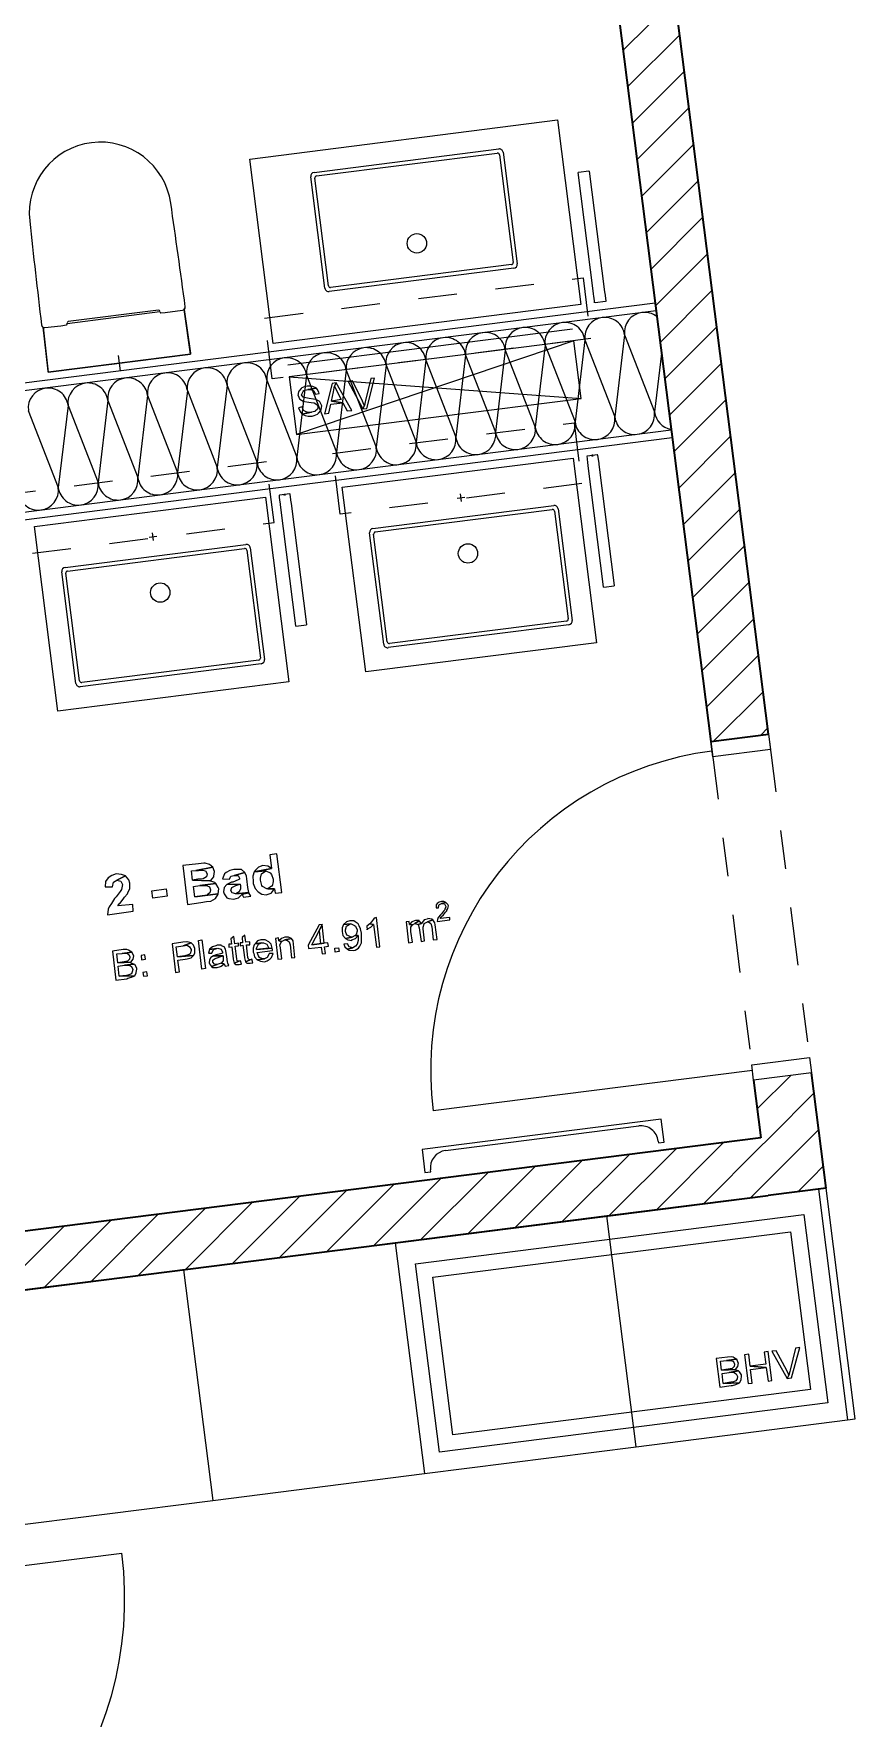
# Model space of a CAD drawing. Header units: metres. Extents: x 2713679.5 to 2713747.3, y 1226017.1 to 1226104.2.
# Drawn here: x 2713738.64 to 2713740.759, y 1226042.335 to 1226046.68 of the extents above; entities that cross this region are included whole.
import ezdxf

# ---------------------------------------------------------------- set-up
doc = ezdxf.new("R2010")
doc.units = ezdxf.units.M
doc.header["$MEASUREMENT"] = 0
doc.linetypes.add('Strich 2', pattern=[0.141111, 0.070556, -0.070556])
doc.linetypes.add('Strichpunkt 3_1_1mm Achsen', pattern=[0.25, 0.15, -0.05, 0, -0.05])
doc.layers.add('haustechnik', color=7, linetype='Continuous', true_color=0x0332dd)
doc.layers.add('texte', color=7, linetype='Continuous', true_color=0x000000)
doc.layers.add('plangrafiken', color=251, linetype='Continuous')
doc.layers.add('waende_stuetzen', color=250, linetype='Continuous')

msp = doc.modelspace()

# ---------------------------------------------------------------- linework, layer by layer
at = {"layer": 'haustechnik', "color": 152, "linetype": 'Continuous', "lineweight": 13, "true_color": 0x0365dd}
for p, q in [((2713740.0293, 1226045.9177), (2713739.2952, 1226045.8245)), ((2713740.0331, 1226045.8879), (2713739.299, 1226045.7948)), ((2713740.0331, 1226045.8879), (2713739.3179, 1226045.646)), ((2713740.052, 1226045.7391), (2713740.0331, 1226045.8879)), ((2713739.299, 1226045.7948), (2713740.052, 1226045.7391)), ((2713739.299, 1226045.7948), (2713739.3179, 1226045.646)), ((2713739.3179, 1226045.646), (2713740.052, 1226045.7391))]:
    msp.add_line(p, q, dxfattribs=at)
at = {"layer": 'haustechnik', "color": 1, "linetype": 'Continuous', "lineweight": 13}
for p, q in [((2713739.6245, 1226043.5076), (2713740.6265, 1226043.6347)), ((2713740.6265, 1226043.6347), (2713740.6882, 1226043.1486)), ((2713739.6692, 1226043.4729), (2713740.5918, 1226043.59)), ((2713740.5918, 1226043.59), (2713740.6435, 1226043.1833)), ((2713739.6862, 1226043.0215), (2713739.6245, 1226043.5076)), ((2713739.7209, 1226043.0662), (2713739.6692, 1226043.4729)), ((2713740.6435, 1226043.1833), (2713739.7209, 1226043.0662)), ((2713740.6882, 1226043.1486), (2713739.6862, 1226043.0215))]:
    msp.add_line(p, q, dxfattribs=at)
at = {"layer": 'plangrafiken', "color": 7, "linetype": 'Continuous', "lineweight": 13}
for p, q in [((2713739.1974, 1226046.3565), (2713739.9911, 1226046.4572)), ((2713739.9911, 1226046.4572), (2713740.0515, 1226045.981)), ((2713739.2579, 1226045.8803), (2713739.1974, 1226046.3565)), ((2713739.3631, 1226046.322), (2713739.8393, 1226046.3825)), ((2713739.3693, 1226046.3128), (2713739.8356, 1226046.3719)), ((2713739.8412, 1226046.3676), (2713739.8764, 1226046.0898)), ((2713739.8505, 1226046.3738), (2713739.887, 1226046.0861)), ((2713739.3909, 1226046.0232), (2713739.3544, 1226046.3109)), ((2713739.4002, 1226046.0294), (2713739.365, 1226046.3072)), ((2713740.0439, 1226046.3228), (2713740.0449, 1226046.3229)), ((2713740.0836, 1226046.01), (2713740.044, 1226046.3218)), ((2713740.0449, 1226046.3229), (2713740.0718, 1226046.3263)), ((2713740.0718, 1226046.3263), (2713740.0727, 1226046.3264)), ((2713740.0728, 1226046.3255), (2713740.1124, 1226046.0137)), ((2713739.8783, 1226046.0749), (2713739.4021, 1226046.0145)), ((2713739.8721, 1226046.0842), (2713739.4058, 1226046.0251)), ((2713740.0836, 1226046.0098), (2713740.0836, 1226046.01)), ((2713740.0839, 1226046.0076), (2713740.0837, 1226046.009)), ((2713740.0845, 1226046.0031), (2713740.0839, 1226046.0076)), ((2713740.086, 1226045.9909), (2713740.0845, 1226046.0031)), ((2713740.1124, 1226046.0137), (2713740.1124, 1226046.0135)), ((2713740.1125, 1226046.0126), (2713740.1127, 1226046.0112)), ((2713740.1127, 1226046.0112), (2713740.1154, 1226045.9896)), ((2713738.7265, 1226045.9326), (2713738.9657, 1226045.963)), ((2713738.9622, 1226045.9667), (2713738.729, 1226045.9371)), ((2713738.9657, 1226045.963), (2713738.966, 1226045.9612)), ((2713738.9682, 1226045.9595), (2713738.9792, 1226045.9609)), ((2713738.9792, 1226045.9609), (2713739.024, 1226045.9666)), ((2713739.0285, 1226045.9687), (2713739.0443, 1226045.8559)), ((2713739.0446, 1226045.8532), (2713739.0285, 1226045.9687)), ((2713740.0515, 1226045.981), (2713739.2579, 1226045.8803)), ((2713740.0867, 1226045.9859), (2713740.086, 1226045.9909)), ((2713740.0867, 1226045.9855), (2713740.0867, 1226045.9859)), ((2713740.1146, 1226045.989), (2713740.0877, 1226045.9856)), ((2713740.1154, 1226045.9896), (2713740.1155, 1226045.9891)), ((2713738.6772, 1226045.8093), (2713738.6643, 1226045.9225)), ((2713738.6643, 1226045.9225), (2713738.6775, 1226045.8066)), ((2713738.6691, 1226045.9216), (2713738.7097, 1226045.9267)), ((2713738.7097, 1226045.9267), (2713738.725, 1226045.9287)), ((2713738.7267, 1226045.9309), (2713738.7265, 1226045.9326)), ((2713738.6775, 1226045.8066), (2713739.0446, 1226045.8532)), ((2713738.8611, 1226045.8299), (2713738.6775, 1226045.8066)), ((2713739.0446, 1226045.8532), (2713738.8611, 1226045.8299)), ((2713739.0443, 1226045.8559), (2713739.0446, 1226045.8532)), ((2713738.6775, 1226045.8066), (2713738.6772, 1226045.8093)), ((2713739.4359, 1226045.5098), (2713740.0312, 1226045.5853)), ((2713740.0312, 1226045.5853), (2713740.0916, 1226045.1091)), ((2713740.0673, 1226045.5899), (2713740.0664, 1226045.5898)), ((2713740.0664, 1226045.5893), (2713740.0671, 1226045.5843)), ((2713740.0671, 1226045.5843), (2713740.0686, 1226045.5721)), ((2713740.0942, 1226045.5933), (2713740.0673, 1226045.5899)), ((2713740.0686, 1226045.5721), (2713740.0692, 1226045.5677)), ((2713740.0692, 1226045.5677), (2713740.0694, 1226045.5662)), ((2713740.07, 1226045.5658), (2713740.0695, 1226045.5654)), ((2713740.0695, 1226045.5652), (2713740.1091, 1226045.2534)), ((2713740.0783, 1226045.5913), (2713740.0833, 1226045.5919)), ((2713740.0805, 1226045.5941), (2713740.0811, 1226045.5891)), ((2713740.0952, 1226045.5934), (2713740.0942, 1226045.5933)), ((2713740.098, 1226045.5713), (2713740.0952, 1226045.5929)), ((2713740.0982, 1226045.5691), (2713740.0977, 1226045.5693)), ((2713740.0981, 1226045.5699), (2713740.098, 1226045.5713)), ((2713740.1378, 1226045.257), (2713740.0983, 1226045.5688)), ((2713738.6423, 1226045.409), (2713739.2375, 1226045.4846)), ((2713739.2375, 1226045.4846), (2713739.298, 1226045.0084)), ((2713739.2737, 1226045.4892), (2713739.2728, 1226045.489)), ((2713739.2728, 1226045.4886), (2713739.2734, 1226045.4836)), ((2713739.2734, 1226045.4836), (2713739.275, 1226045.4714)), ((2713739.3006, 1226045.4926), (2713739.2737, 1226045.4892)), ((2713739.2847, 1226045.4906), (2713739.2896, 1226045.4912)), ((2713739.2868, 1226045.4933), (2713739.2875, 1226045.4884)), ((2713739.3015, 1226045.4927), (2713739.3006, 1226045.4926)), ((2713739.3043, 1226045.4706), (2713739.3016, 1226045.4922)), ((2713739.4964, 1226045.0336), (2713739.4359, 1226045.5098)), ((2713739.7318, 1226045.4818), (2713739.7517, 1226045.4843)), ((2713739.743, 1226045.4731), (2713739.7405, 1226045.493)), ((2713739.275, 1226045.4714), (2713739.2756, 1226045.467)), ((2713739.2756, 1226045.467), (2713739.2757, 1226045.4655)), ((2713739.2763, 1226045.4651), (2713739.2758, 1226045.4647)), ((2713739.2759, 1226045.4645), (2713739.3154, 1226045.1527)), ((2713739.3046, 1226045.4684), (2713739.304, 1226045.4686)), ((2713739.3045, 1226045.4692), (2713739.3043, 1226045.4706)), ((2713739.3442, 1226045.1563), (2713739.3046, 1226045.4681)), ((2713739.5149, 1226045.4038), (2713739.9812, 1226045.463)), ((2713739.5211, 1226045.3946), (2713739.9775, 1226045.4525)), ((2713739.9831, 1226045.4481), (2713740.0183, 1226045.1704)), ((2713739.9923, 1226045.4544), (2713740.0289, 1226045.1667)), ((2713738.7027, 1226044.9329), (2713738.6423, 1226045.409)), ((2713738.9494, 1226045.3724), (2713738.9468, 1226045.3922)), ((2713739.5428, 1226045.105), (2713739.5062, 1226045.3927)), ((2713738.7213, 1226045.3031), (2713739.1875, 1226045.3623)), ((2713738.7275, 1226045.2938), (2713739.1838, 1226045.3518)), ((2713738.9382, 1226045.3811), (2713738.958, 1226045.3836)), ((2713739.1894, 1226045.3474), (2713739.2247, 1226045.0696)), ((2713739.1987, 1226045.3536), (2713739.2352, 1226045.0659)), ((2713739.552, 1226045.1112), (2713739.5168, 1226045.389)), ((2713738.7491, 1226045.0043), (2713738.7126, 1226045.292)), ((2713738.7584, 1226045.0105), (2713738.7232, 1226045.2883)), ((2713740.1091, 1226045.2534), (2713740.1092, 1226045.2525)), ((2713740.1101, 1226045.2526), (2713740.137, 1226045.256)), ((2713740.138, 1226045.2561), (2713740.1378, 1226045.257)), ((2713739.3154, 1226045.1527), (2713739.3156, 1226045.1517)), ((2713739.3165, 1226045.1519), (2713739.3434, 1226045.1553)), ((2713739.3443, 1226045.1554), (2713739.3442, 1226045.1563)), ((2713740.0202, 1226045.1555), (2713739.5539, 1226045.0963)), ((2713740.014, 1226045.1648), (2713739.5576, 1226045.1069)), ((2713740.0916, 1226045.1091), (2713739.4964, 1226045.0336)), ((2713739.2266, 1226045.0548), (2713738.7603, 1226044.9956)), ((2713739.2203, 1226045.0641), (2713738.764, 1226045.0061)), ((2713739.298, 1226045.0084), (2713738.7027, 1226044.9329)), ((2713740.2586, 1226043.8804), (2713739.6416, 1226043.8021)), ((2713740.2662, 1226043.8208), (2713740.2586, 1226043.8804)), ((2713739.7024, 1226043.7997), (2713740.2004, 1226043.8629)), ((2713739.6416, 1226043.8021), (2713739.6491, 1226043.7425)), ((2713740.2507, 1226043.8239), (2713740.2513, 1226043.8189)), ((2713740.2513, 1226043.8189), (2713740.2662, 1226043.8208)), ((2713739.6491, 1226043.7425), (2713739.664, 1226043.7444)), ((2713739.664, 1226043.7444), (2713739.6634, 1226043.7494)), ((2713740.6636, 1226043.6999), (2713740.1179, 1226043.6307)), ((2713740.6834, 1226043.7024), (2713740.6636, 1226043.6999)), ((2713740.6636, 1226043.6999), (2713740.7391, 1226043.1047)), ((2713740.7589, 1226043.1072), (2713740.6834, 1226043.7024)), ((2713740.1179, 1226043.6307), (2713739.5723, 1226043.5614)), ((2713740.1935, 1226043.0354), (2713740.1179, 1226043.6307)), ((2713739.5723, 1226043.5614), (2713739.0267, 1226043.4922)), ((2713739.5723, 1226043.5614), (2713739.6479, 1226042.9662)), ((2713739.0267, 1226043.4922), (2713738.4811, 1226043.4229)), ((2713739.0267, 1226043.4922), (2713739.1022, 1226042.8969)), ((2713740.1935, 1226043.0354), (2713740.7391, 1226043.1047)), ((2713740.7391, 1226043.1047), (2713740.7589, 1226043.1072)), ((2713739.6479, 1226042.9662), (2713740.1935, 1226043.0354)), ((2713739.1022, 1226042.8969), (2713739.6479, 1226042.9662)), ((2713738.5566, 1226042.8277), (2713739.1022, 1226042.8969))]:
    msp.add_line(p, q, dxfattribs=at)
at = {"layer": 'plangrafiken', "color": 7, "linetype": 'Strich 2', "lineweight": 13}
for p, q in [((2713739.2354, 1226045.946), (2713740.0568, 1226046.0502)), ((2713740.0568, 1226046.0502), (2713740.0767, 1226045.8935)), ((2713739.2553, 1226045.7892), (2713739.2354, 1226045.946)), ((2713740.0767, 1226045.8935), (2713739.2553, 1226045.7892)), ((2713739.4107, 1226045.5973), (2713740.0337, 1226045.6763)), ((2713740.0337, 1226045.6763), (2713740.0536, 1226045.5196)), ((2713739.2401, 1226045.5756), (2713738.6171, 1226045.4966)), ((2713739.26, 1226045.4189), (2713739.2401, 1226045.5756)), ((2713739.4306, 1226045.4405), (2713739.4107, 1226045.5973)), ((2713740.0536, 1226045.5196), (2713739.4306, 1226045.4405)), ((2713738.637, 1226045.3398), (2713739.26, 1226045.4189))]:
    msp.add_line(p, q, dxfattribs=at)
at = {"layer": 'plangrafiken', "color": 144, "linetype": 'Continuous', "lineweight": 20, "true_color": 0x0082b3}
for p, q in [((2713738.8412, 1226045.8274), (2713738.8809, 1226045.8324)), ((2713738.8636, 1226045.8101), (2713738.8585, 1226045.8498))]:
    msp.add_line(p, q, dxfattribs=at)
at = {"layer": 'plangrafiken', "color": 7, "linetype": 'Continuous', "lineweight": 13}
for centre in [(2713739.6283, 1226046.139), (2713739.76, 1226045.3392), (2713738.9664, 1226045.2385)]:
    msp.add_circle(centre, 0.025, dxfattribs=at)
for centre, radius, start, end in [((2713738.812, 1226046.2166), 0.1834, 8.2305, 186.2347), ((2713739.8362, 1226046.367), 0.005, 7.2326, 97.2326), ((2713739.8405, 1226046.3726), 0.01, 7.2326, 97.2326), ((2713739.3644, 1226046.3121), 0.01, 97.2326, 187.2326), ((2713739.3699, 1226046.3078), 0.005, 97.2326, 187.2326), ((2713709.2993, 1226041.9477), 30.0032, 7.7153, 8.23048), ((2713768.4554, 1226049.455), 30.0032, 186.23467, 186.74985), ((2713739.8715, 1226046.0892), 0.005, 277.2326, 7.2326), ((2713739.8771, 1226046.0849), 0.01, 277.2326, 7.2326), ((2713739.4009, 1226046.0244), 0.01, 187.2326, 277.2326), ((2713739.4052, 1226046.03), 0.005, 187.2326, 277.2326), ((2713738.9626, 1226045.9638), 0.00298, 7.9601, 97.8183), ((2713738.9679, 1226045.9615), 0.002, 188.1915, 277.2326), ((2713739.023, 1226045.9746), 0.008, 277.2326, 7.7153), ((2713739.023, 1226045.9746), 0.008, 313.2111, 7.7153), ((2713738.6681, 1226045.9295), 0.008, 186.7498, 241.2639), ((2713738.6681, 1226045.9295), 0.008, 186.7498, 277.2326), ((2713738.7247, 1226045.9307), 0.002, 277.2326, 6.6965), ((2713738.7293, 1226045.9342), 0.00298, 96.6469, 186.505), ((2713739.9781, 1226045.4475), 0.005, 7.2326, 97.2326), ((2713739.9824, 1226045.4531), 0.01, 7.2326, 97.2326), ((2713739.5162, 1226045.3939), 0.01, 97.2326, 187.2326), ((2713739.5218, 1226045.3896), 0.005, 97.2326, 187.2326), ((2713739.1845, 1226045.3468), 0.005, 7.2326, 97.2326), ((2713739.1888, 1226045.3524), 0.01, 7.2326, 97.2326), ((2713738.7225, 1226045.2932), 0.01, 97.2326, 187.2326), ((2713738.7281, 1226045.2889), 0.005, 97.2326, 187.2326), ((2713740.0133, 1226045.1697), 0.005, 277.2326, 7.2326), ((2713740.0189, 1226045.1654), 0.01, 277.2326, 7.2326), ((2713739.5527, 1226045.1062), 0.01, 187.2326, 277.2326), ((2713739.557, 1226045.1118), 0.005, 187.2326, 277.2326), ((2713739.2197, 1226045.069), 0.005, 277.2326, 7.2326), ((2713739.2253, 1226045.0647), 0.01, 277.2326, 7.2326), ((2713738.759, 1226045.0055), 0.01, 187.2326, 277.2326), ((2713738.7634, 1226045.0111), 0.005, 187.2326, 277.2326), ((2713740.206, 1226043.8182), 0.045, 7.2326, 97.2326), ((2713739.708, 1226043.755), 0.045, 97.2326, 187.2326)]:
    msp.add_arc(centre, radius, start, end, dxfattribs=at)
for centre, start_param, end_param in [((2713738.9644, 1226045.9741), 2.325923, 2.443091), ((2713738.725, 1226045.9437), 3.840094, 3.957262)]:
    msp.add_ellipse(centre, major_axis=(-0.0018, 0.0144), ratio=0.008727, start_param=start_param, end_param=end_param, dxfattribs=at)
at = {"layer": 'texte'}
for points in [[(2713739.4618, 1226045.7843), (2713739.4509, 1226045.7828), (2713739.4889, 1226045.7119), (2713739.4933, 1226045.7207), (2713739.4918, 1226045.7236), (2713739.4881, 1226045.7324)], [(2713739.5188, 1226045.7916), (2713739.5093, 1226045.7901), (2713739.4955, 1226045.7338), (2713739.4947, 1226045.7302), (2713739.4933, 1226045.7207), (2713739.4889, 1226045.7119), (2713739.4991, 1226045.7134)], [(2713739.3457, 1226045.7704), (2713739.3405, 1226045.7696), (2713739.3318, 1226045.766), (2713739.3296, 1226045.7645), (2713739.3237, 1226045.758), (2713739.323, 1226045.7558), (2713739.3215, 1226045.747), (2713739.3223, 1226045.7463), (2713739.3259, 1226045.7382), (2713739.3267, 1226045.7368), (2713739.3347, 1226045.7316), (2713739.3384, 1226045.7309), (2713739.3493, 1226045.7295), (2713739.3552, 1226045.7287), (2713739.3632, 1226045.7273), (2713739.3705, 1226045.7236), (2713739.3734, 1226045.7178), (2713739.372, 1226045.7112), (2713739.3661, 1226045.7061), (2713739.3654, 1226045.7053), (2713739.3566, 1226045.7032), (2713739.3325, 1226045.6988), (2713739.3405, 1226045.6951), (2713739.3478, 1226045.6937), (2713739.3581, 1226045.6937), (2713739.3632, 1226045.6951), (2713739.372, 1226045.6988), (2713739.3749, 1226045.701), (2713739.3807, 1226045.7083), (2713739.3815, 1226045.7105), (2713739.3829, 1226045.72), (2713739.3822, 1226045.7214), (2713739.3778, 1226045.7302), (2713739.3763, 1226045.7316), (2713739.3676, 1226045.736), (2713739.3617, 1226045.7375), (2713739.3508, 1226045.739), (2713739.342, 1226045.7404), (2713739.3347, 1226045.7426), (2713739.331, 1226045.7485), (2713739.3347, 1226045.7572), (2713739.3369, 1226045.7594), (2713739.3471, 1226045.7623), (2713739.369, 1226045.7653), (2713739.3603, 1226045.7696), (2713739.3552, 1226045.7711)], [(2713739.369, 1226045.7653), (2713739.3471, 1226045.7623), (2713739.3522, 1226045.7623), (2713739.3603, 1226045.7601), (2713739.3625, 1226045.7587), (2713739.3668, 1226045.7499), (2713739.3763, 1226045.7521), (2713739.3756, 1226045.755), (2713739.3712, 1226045.7631)], [(2713739.4202, 1226045.7791), (2713739.41, 1226045.7777), (2713739.3902, 1226045.6995), (2713739.4012, 1226045.701), (2713739.4063, 1226045.7243), (2713739.4377, 1226045.728), (2713739.4078, 1226045.7324), (2713739.4136, 1226045.7558), (2713739.4143, 1226045.7609), (2713739.4158, 1226045.7704)], [(2713739.4202, 1226045.7791), (2713739.4158, 1226045.7704), (2713739.418, 1226045.7653), (2713739.4231, 1226045.7558), (2713739.4333, 1226045.736), (2713739.4078, 1226045.7324), (2713739.4377, 1226045.728), (2713739.4487, 1226045.7068), (2713739.4604, 1226045.7083)], [(2713739.3325, 1226045.717), (2713739.323, 1226045.7148), (2713739.3245, 1226045.7105), (2713739.3289, 1226045.7024), (2713739.3325, 1226045.6988), (2713739.3566, 1226045.7032), (2713739.3537, 1226045.7024), (2713739.3449, 1226045.7039), (2713739.3442, 1226045.7039), (2713739.3362, 1226045.7083), (2713739.3362, 1226045.7083)], [(2713739.0647, 1226044.5392), (2713739.0246, 1226044.5342), (2713739.0371, 1226044.434), (2713739.0709, 1226044.439), (2713739.0859, 1226044.4415), (2713739.096, 1226044.4428), (2713739.0972, 1226044.4428), (2713739.1085, 1226044.449), (2713739.1085, 1226044.449), (2713739.116, 1226044.4603), (2713739.116, 1226044.4616), (2713739.0559, 1226044.454), (2713739.0521, 1226044.4803), (2713739.0684, 1226044.4828), (2713739.1097, 1226044.4878), (2713739.1072, 1226044.4904), (2713739.0947, 1226044.4954), (2713739.096, 1226044.4954), (2713739.0496, 1226044.4966), (2713739.0471, 1226044.5204), (2713739.0584, 1226044.5216), (2713739.1022, 1226044.5304), (2713739.0934, 1226044.5367), (2713739.0822, 1226044.5404), (2713739.0784, 1226044.5404)], [(2713739.1022, 1226044.5304), (2713739.0584, 1226044.5216), (2713739.0647, 1226044.5216), (2713739.0759, 1226044.5229), (2713739.0834, 1226044.5204), (2713739.0872, 1226044.5129), (2713739.0859, 1226044.5054), (2713739.0772, 1226044.5004), (2713739.0772, 1226044.5004), (2713739.0634, 1226044.4991), (2713739.0496, 1226044.4966), (2713739.096, 1226044.4954), (2713739.1047, 1226044.5054), (2713739.1047, 1226044.5066), (2713739.106, 1226044.5191)], [(2713739.156, 1226044.5242), (2713739.146, 1226044.5216), (2713739.136, 1226044.5166), (2713739.1323, 1226044.5129), (2713739.1272, 1226044.5004), (2713739.1448, 1226044.4991), (2713739.1485, 1226044.5066), (2713739.1573, 1226044.5091), (2713739.1848, 1226044.5166), (2713739.1761, 1226044.5242), (2713739.1711, 1226044.5242)], [(2713739.2675, 1226044.5642), (2713739.2487, 1226044.5617), (2713739.2537, 1226044.5267), (2713739.2086, 1226044.5179), (2713739.2387, 1226044.5204), (2713739.2387, 1226044.5204), (2713739.2499, 1226044.5154), (2713739.2537, 1226044.5116), (2713739.2574, 1226044.4991), (2713739.2574, 1226044.4929), (2713739.2549, 1226044.4816), (2713739.2537, 1226044.4816), (2713739.2437, 1226044.4741), (2713739.2612, 1226044.4741), (2713739.2625, 1226044.4628), (2713739.28, 1226044.4653)], [(2713739.2312, 1226044.5342), (2713739.2199, 1226044.5304), (2713739.2111, 1226044.5216), (2713739.2086, 1226044.5179), (2713739.2537, 1226044.5267), (2713739.2437, 1226044.5329)], [(2713738.8531, 1226044.5129), (2713738.8418, 1226044.5091), (2713738.8318, 1226044.5029), (2713738.8318, 1226044.5029), (2713738.8255, 1226044.4929), (2713738.8243, 1226044.4791), (2713738.8431, 1226044.4791), (2713738.8431, 1226044.4791), (2713738.8456, 1226044.4916), (2713738.8543, 1226044.4966), (2713738.8769, 1226044.5079), (2713738.8669, 1226044.5116)], [(2713738.8769, 1226044.5079), (2713738.8543, 1226044.4966), (2713738.8644, 1226044.4941), (2713738.8694, 1226044.4853), (2713738.8669, 1226044.4728), (2713738.8631, 1226044.4678), (2713738.8531, 1226044.454), (2713738.8481, 1226044.449), (2713738.8406, 1226044.4365), (2713738.8343, 1226044.4278), (2713738.8318, 1226044.4215), (2713738.8306, 1226044.4077), (2713738.8969, 1226044.4165), (2713738.8956, 1226044.434), (2713738.8568, 1226044.4303), (2713738.8606, 1226044.4353), (2713738.8618, 1226044.4365), (2713738.8706, 1226044.4478), (2713738.8744, 1226044.4528), (2713738.8819, 1226044.4616), (2713738.8831, 1226044.4641), (2713738.8881, 1226044.4753), (2713738.8881, 1226044.4753), (2713738.8881, 1226044.4891), (2713738.8856, 1226044.4979)], [(2713739.1097, 1226044.4878), (2713739.0684, 1226044.4828), (2713739.0747, 1226044.4828), (2713739.0859, 1226044.4828), (2713739.0934, 1226044.4791), (2713739.096, 1226044.4716), (2713739.0947, 1226044.4641), (2713739.0872, 1226044.4591), (2713739.0872, 1226044.4578), (2713739.0747, 1226044.4566), (2713739.0559, 1226044.454), (2713739.116, 1226044.4616), (2713739.1172, 1226044.4741), (2713739.116, 1226044.4778)], [(2713739.1385, 1226044.4853), (2713739.131, 1226044.4778), (2713739.1298, 1226044.4666), (2713739.131, 1226044.4616), (2713739.1385, 1226044.4515), (2713739.1435, 1226044.449), (2713739.156, 1226044.4478), (2713739.1686, 1226044.4515), (2713739.1773, 1226044.4603), (2713739.1949, 1226044.4641), (2713739.1949, 1226044.4653), (2713739.1611, 1226044.4616), (2713739.1523, 1226044.4641), (2713739.1485, 1226044.4703), (2713739.151, 1226044.4778), (2713739.1611, 1226044.4828), (2713739.1723, 1226044.4866)], [(2713739.1848, 1226044.5166), (2713739.1573, 1226044.5091), (2713739.1673, 1226044.5091), (2713739.1711, 1226044.5016), (2713739.1711, 1226044.4991), (2713739.1673, 1226044.4979), (2713739.1535, 1226044.4916), (2713739.1498, 1226044.4916), (2713739.1385, 1226044.4853), (2713739.1723, 1226044.4866), (2713739.1736, 1226044.4828), (2713739.1736, 1226044.4741), (2713739.1698, 1226044.4666), (2713739.1611, 1226044.4616), (2713739.1949, 1226044.4653), (2713739.1923, 1226044.4778), (2713739.1898, 1226044.5004), (2713739.1886, 1226044.5066)], [(2713739.2086, 1226044.5179), (2713739.2049, 1226044.5066), (2713739.2061, 1226044.4929), (2713739.2061, 1226044.4878), (2713739.2111, 1226044.4753), (2713739.2186, 1226044.4666), (2713739.2287, 1226044.4603), (2713739.2399, 1226044.4591), (2713739.2524, 1226044.4628), (2713739.2537, 1226044.4641), (2713739.2612, 1226044.4741), (2713739.2437, 1226044.4741), (2713739.2412, 1226044.4741), (2713739.2299, 1226044.4803), (2713739.2287, 1226044.4828), (2713739.2249, 1226044.4966), (2713739.2249, 1226044.5016), (2713739.2274, 1226044.5129), (2713739.2274, 1226044.5129), (2713739.2387, 1226044.5204)], [(2713738.947, 1226044.4503), (2713738.9445, 1226044.4691), (2713738.982, 1226044.4741), (2713738.9845, 1226044.4553), (2713738.947, 1226044.4503)], [(2713739.1949, 1226044.4641), (2713739.1773, 1226044.4603), (2713739.1786, 1226044.4578), (2713739.1811, 1226044.4528), (2713739.1999, 1226044.4553)], [(2713739.6919, 1226044.4415), (2713739.6856, 1226044.4403), (2713739.6806, 1226044.4365), (2713739.6781, 1226044.4328), (2713739.6781, 1226044.4253), (2713739.6843, 1226044.4253), (2713739.6843, 1226044.4278), (2713739.6856, 1226044.434), (2713739.6868, 1226044.434), (2713739.6919, 1226044.4365), (2713739.7031, 1226044.439), (2713739.6981, 1226044.4415)], [(2713739.7031, 1226044.439), (2713739.6919, 1226044.4365), (2713739.6931, 1226044.4365), (2713739.6994, 1226044.4353), (2713739.6994, 1226044.4353), (2713739.7031, 1226044.429), (2713739.7031, 1226044.4278), (2713739.7006, 1226044.4215), (2713739.7006, 1226044.4202), (2713739.6969, 1226044.4165), (2713739.6919, 1226044.4102), (2713739.6881, 1226044.4065), (2713739.6843, 1226044.4015), (2713739.6831, 1226044.4002), (2713739.6818, 1226044.3952), (2713739.6806, 1226044.3902), (2713739.7131, 1226044.394), (2713739.7131, 1226044.4002), (2713739.6881, 1226044.3977), (2713739.6906, 1226044.4015), (2713739.6919, 1226044.4027), (2713739.6969, 1226044.4077), (2713739.7019, 1226044.414), (2713739.7056, 1226044.4177), (2713739.7056, 1226044.419), (2713739.7081, 1226044.424), (2713739.7094, 1226044.4303), (2713739.7081, 1226044.434)], [(2713739.5241, 1226044.4002), (2713739.5178, 1226044.399), (2713739.5166, 1226044.3965), (2713739.5116, 1226044.3889), (2713739.5066, 1226044.3839), (2713739.5166, 1226044.3827), (2713739.5241, 1226044.3238), (2713739.5329, 1226044.3251)], [(2713739.6243, 1226044.3927), (2713739.6243, 1226044.3927), (2713739.6155, 1226044.3889), (2713739.6092, 1226044.3827), (2713739.6167, 1226044.3814), (2713739.623, 1226044.3852), (2713739.6343, 1226044.3915), (2713739.6343, 1226044.3927)], [(2713739.6568, 1226044.3977), (2713739.6555, 1226044.3965), (2713739.6468, 1226044.394), (2713739.6405, 1226044.3852), (2713739.6318, 1226044.3827), (2713739.6343, 1226044.3739), (2713739.6393, 1226044.3389), (2713739.648, 1226044.3401), (2713739.6443, 1226044.3714), (2713739.6443, 1226044.3752), (2713739.6468, 1226044.3839), (2713739.6468, 1226044.3852), (2713739.6555, 1226044.3889), (2713739.6693, 1226044.394), (2713739.6668, 1226044.3965)], [(2713739.6693, 1226044.394), (2713739.6555, 1226044.3889), (2713739.6606, 1226044.3877), (2713739.6643, 1226044.3852), (2713739.6668, 1226044.3764), (2713739.6706, 1226044.3426), (2713739.6806, 1226044.3439), (2713739.6756, 1226044.3814), (2713739.6743, 1226044.3864)], [(2713739.156, 1226044.3514), (2713739.1485, 1226044.3451), (2713739.1498, 1226044.3314), (2713739.1435, 1226044.3314), (2713739.1435, 1226044.3238), (2713739.151, 1226044.3251), (2713739.1548, 1226044.2938), (2713739.1548, 1226044.2926), (2713739.1573, 1226044.2825), (2713739.1698, 1226044.2875), (2713739.1673, 1226044.2875), (2713739.1648, 1226044.2888), (2713739.1636, 1226044.2938), (2713739.1598, 1226044.3264), (2713739.1686, 1226044.3276), (2713739.1686, 1226044.3339), (2713739.1585, 1226044.3326)], [(2713739.1848, 1226044.3551), (2713739.1773, 1226044.3489), (2713739.1786, 1226044.3351), (2713739.1723, 1226044.3351), (2713739.1723, 1226044.3276), (2713739.1798, 1226044.3289), (2713739.1836, 1226044.2976), (2713739.1836, 1226044.2963), (2713739.1861, 1226044.2863), (2713739.1986, 1226044.2913), (2713739.1961, 1226044.2913), (2713739.1936, 1226044.2926), (2713739.1923, 1226044.2976), (2713739.1886, 1226044.3301), (2713739.1974, 1226044.3301), (2713739.1974, 1226044.3376), (2713739.1873, 1226044.3364)], [(2713739.2887, 1226044.3501), (2713739.2875, 1226044.3501), (2713739.2787, 1226044.3464), (2713739.2725, 1226044.3401), (2713739.2787, 1226044.3389), (2713739.2875, 1226044.3426), (2713739.305, 1226044.3464), (2713739.2975, 1226044.3501)], [(2713739.3839, 1226044.3827), (2713739.3764, 1226044.3814), (2713739.3476, 1226044.3289), (2713739.3488, 1226044.3201), (2713739.3814, 1226044.3238), (2713739.3839, 1226044.3063), (2713739.3927, 1226044.3076), (2713739.3901, 1226044.3251), (2713739.4002, 1226044.3264), (2713739.3989, 1226044.3351), (2713739.3889, 1226044.3339), (2713739.3576, 1226044.3301), (2713739.3764, 1226044.3664)], [(2713739.3839, 1226044.3827), (2713739.3764, 1226044.3664), (2713739.3801, 1226044.3326), (2713739.3576, 1226044.3301), (2713739.3889, 1226044.3339)], [(2713739.439, 1226044.3827), (2713739.4352, 1226044.3739), (2713739.4352, 1226044.3639), (2713739.4377, 1226044.3539), (2713739.444, 1226044.3464), (2713739.4615, 1226044.3501), (2713739.459, 1226044.3501), (2713739.4502, 1226044.3539), (2713739.4477, 1226044.3551), (2713739.444, 1226044.3639), (2713739.444, 1226044.3689), (2713739.4465, 1226044.3777), (2713739.449, 1226044.3802), (2713739.4565, 1226044.3839)], [(2713739.4552, 1226044.3915), (2713739.4465, 1226044.3889), (2713739.439, 1226044.3827), (2713739.439, 1226044.3827), (2713739.4565, 1226044.3839), (2713739.459, 1226044.3839), (2713739.4678, 1226044.3802), (2713739.4703, 1226044.3777), (2713739.474, 1226044.3689), (2713739.474, 1226044.3652), (2713739.4715, 1226044.3564), (2713739.469, 1226044.3539), (2713739.4765, 1226044.3539), (2713739.4765, 1226044.3526), (2713739.4765, 1226044.3501), (2713739.4765, 1226044.3414), (2713739.474, 1226044.3314), (2713739.4703, 1226044.3264), (2713739.4628, 1226044.3226), (2713739.449, 1226044.3188), (2713739.454, 1226044.3163), (2713739.464, 1226044.3151), (2713739.469, 1226044.3163), (2713739.4778, 1226044.3213), (2713739.4815, 1226044.3264), (2713739.4853, 1226044.3351), (2713739.4853, 1226044.3389), (2713739.4853, 1226044.3476), (2713739.4853, 1226044.3589), (2713739.4853, 1226044.3602), (2713739.4828, 1226044.3714), (2713739.479, 1226044.3789), (2713739.4765, 1226044.3839), (2713739.469, 1226044.3889), (2713739.4653, 1226044.3915)], [(2713739.469, 1226044.3539), (2713739.4615, 1226044.3501), (2713739.444, 1226044.3464), (2713739.4502, 1226044.3426), (2713739.4603, 1226044.3414), (2713739.4603, 1226044.3426), (2713739.4703, 1226044.3464), (2713739.4703, 1226044.3464), (2713739.4765, 1226044.3539)], [(2713739.5066, 1226044.3839), (2713739.4991, 1226044.3777), (2713739.5003, 1226044.3689), (2713739.5003, 1226044.3702), (2713739.5091, 1226044.3752), (2713739.5091, 1226044.3752), (2713739.5166, 1226044.3827)], [(2713739.608, 1226044.3902), (2713739.6005, 1226044.3889), (2713739.6067, 1226044.3351), (2713739.6167, 1226044.3364), (2713739.613, 1226044.3639), (2713739.613, 1226044.3664), (2713739.613, 1226044.3752), (2713739.6167, 1226044.3814), (2713739.6092, 1226044.3827)], [(2713739.6343, 1226044.3915), (2713739.623, 1226044.3852), (2713739.6318, 1226044.3827), (2713739.6405, 1226044.3852)], [(2713738.8706, 1226044.3176), (2713738.8431, 1226044.3138), (2713738.8518, 1226044.2387), (2713738.8806, 1226044.2425), (2713738.8831, 1226044.2437), (2713738.8919, 1226044.2462), (2713738.9007, 1226044.25), (2713738.8606, 1226044.2487), (2713738.8581, 1226044.275), (2713738.8744, 1226044.2775), (2713738.8982, 1226044.28), (2713738.8894, 1226044.2838), (2713738.8906, 1226044.285), (2713738.8568, 1226044.2838), (2713738.8543, 1226044.3063), (2713738.8681, 1226044.3076), (2713738.8931, 1226044.3113), (2713738.8844, 1226044.3163), (2713738.8806, 1226044.3176)], [(2713738.8931, 1226044.3113), (2713738.8681, 1226044.3076), (2713738.8706, 1226044.3088), (2713738.8806, 1226044.3088), (2713738.8856, 1226044.3051), (2713738.8881, 1226044.2988), (2713738.8869, 1226044.2926), (2713738.8819, 1226044.2875), (2713738.8731, 1226044.2863), (2713738.8568, 1226044.2838), (2713738.8906, 1226044.285), (2713738.8969, 1226044.2926), (2713738.8982, 1226044.3013), (2713738.8982, 1226044.3013), (2713738.8931, 1226044.3113)], [(2713739.0246, 1226044.3364), (2713738.9971, 1226044.3326), (2713739.0058, 1226044.2588), (2713739.0158, 1226044.26), (2713739.0121, 1226044.29), (2713739.0309, 1226044.2926), (2713739.0359, 1226044.2938), (2713739.0459, 1226044.2963), (2713739.0521, 1226044.3026), (2713739.0108, 1226044.2988), (2713739.0071, 1226044.3251), (2713739.0258, 1226044.3276), (2713739.0459, 1226044.3351), (2713739.0459, 1226044.3351), (2713739.0359, 1226044.3376), (2713739.0346, 1226044.3376)], [(2713739.0459, 1226044.3351), (2713739.0258, 1226044.3276), (2713739.0359, 1226044.3289), (2713739.0421, 1226044.3251), (2713739.0459, 1226044.3176), (2713739.0459, 1226044.3151), (2713739.0434, 1226044.3063), (2713739.0409, 1226044.3051), (2713739.0296, 1226044.3013), (2713739.0108, 1226044.2988), (2713739.0521, 1226044.3026), (2713739.0559, 1226044.3088), (2713739.0559, 1226044.3188), (2713739.0559, 1226044.3201), (2713739.0521, 1226044.3289)], [(2713739.0734, 1226044.2675), (2713739.0647, 1226044.3414), (2713739.0734, 1226044.3426), (2713739.0834, 1226044.2688), (2713739.0734, 1226044.2675)], [(2713739.0934, 1226044.3176), (2713739.0909, 1226044.3088), (2713739.0997, 1226044.3088), (2713739.1035, 1226044.3176), (2713739.1035, 1226044.3176), (2713739.1122, 1226044.3201)], [(2713739.1135, 1226044.3289), (2713739.1097, 1226044.3276), (2713739.101, 1226044.3251), (2713739.101, 1226044.3251), (2713739.0934, 1226044.3188), (2713739.0934, 1226044.3176), (2713739.1122, 1226044.3201), (2713739.1147, 1226044.3213), (2713739.1235, 1226044.3188), (2713739.1272, 1226044.3113), (2713739.1272, 1226044.3088), (2713739.1222, 1226044.3063), (2713739.111, 1226044.3038), (2713739.1035, 1226044.3013), (2713739.1285, 1226044.3013), (2713739.1285, 1226044.2988), (2713739.1285, 1226044.2888), (2713739.1235, 1226044.2825), (2713739.131, 1226044.2813), (2713739.1335, 1226044.275), (2713739.1435, 1226044.2763), (2713739.141, 1226044.2825), (2713739.1398, 1226044.2863), (2713739.1385, 1226044.2988), (2713739.136, 1226044.3101), (2713739.1348, 1226044.3188), (2713739.131, 1226044.3251), (2713739.1247, 1226044.3276), (2713739.1235, 1226044.3289)], [(2713739.2111, 1226044.3326), (2713739.2086, 1226044.3301), (2713739.2061, 1226044.3213), (2713739.2061, 1226044.3113), (2713739.2074, 1226044.3076), (2713739.2099, 1226044.2988), (2713739.2161, 1226044.2913), (2713739.2349, 1226044.2938), (2713739.2312, 1226044.2938), (2713739.2224, 1226044.2976), (2713739.2199, 1226044.3013), (2713739.2161, 1226044.3101), (2713739.2562, 1226044.3151), (2713739.2562, 1226044.3176), (2713739.2549, 1226044.3213), (2713739.2149, 1226044.3176), (2713739.2149, 1226044.3213), (2713739.2186, 1226044.3301), (2713739.2199, 1226044.3314), (2713739.2287, 1226044.3351)], [(2713739.2274, 1226044.3426), (2713739.2261, 1226044.3426), (2713739.2174, 1226044.3401), (2713739.2111, 1226044.3326), (2713739.2287, 1226044.3351), (2713739.2324, 1226044.3351), (2713739.2412, 1226044.3314), (2713739.2412, 1226044.3314), (2713739.2462, 1226044.3213), (2713739.2149, 1226044.3176), (2713739.2549, 1226044.3213), (2713739.2524, 1226044.3314), (2713739.2462, 1226044.3376), (2713739.2462, 1226044.3376), (2713739.2374, 1226044.3426)], [(2713739.2474, 1226044.3076), (2713739.2474, 1226044.3063), (2713739.2424, 1226044.2976), (2713739.2349, 1226044.2938), (2713739.2161, 1226044.2913), (2713739.2174, 1226044.2913), (2713739.2249, 1226044.2875), (2713739.2349, 1226044.2863), (2713739.2424, 1226044.2888), (2713739.2499, 1226044.2938), (2713739.2537, 1226044.2976), (2713739.2574, 1226044.3076)], [(2713739.2712, 1226044.3476), (2713739.2637, 1226044.3464), (2713739.27, 1226044.2926), (2713739.28, 1226044.2938), (2713739.2762, 1226044.3226), (2713739.275, 1226044.3301), (2713739.2787, 1226044.3376), (2713739.2787, 1226044.3389), (2713739.2725, 1226044.3401)], [(2713739.305, 1226044.3464), (2713739.2875, 1226044.3426), (2713739.295, 1226044.3414), (2713739.2988, 1226044.3376), (2713739.3013, 1226044.3301), (2713739.305, 1226044.2963), (2713739.3138, 1226044.2976), (2713739.31, 1226044.3314), (2713739.3088, 1226044.3401)], [(2713739.4177, 1226044.3113), (2713739.4164, 1226044.3213), (2713739.4265, 1226044.3226), (2713739.4277, 1226044.3126), (2713739.4177, 1226044.3113)], [(2713739.449, 1226044.3326), (2713739.4402, 1226044.3314), (2713739.4427, 1226044.3251), (2713739.449, 1226044.3188), (2713739.4628, 1226044.3226), (2713739.454, 1226044.3251), (2713739.454, 1226044.3251)], [(2713738.8982, 1226044.28), (2713738.8744, 1226044.2775), (2713738.8769, 1226044.2775), (2713738.8856, 1226044.2775), (2713738.8919, 1226044.2738), (2713738.8956, 1226044.2663), (2713738.8944, 1226044.26), (2713738.8919, 1226044.255), (2713738.8856, 1226044.2525), (2713738.8794, 1226044.2512), (2713738.8606, 1226044.2487), (2713738.9007, 1226044.25), (2713738.9044, 1226044.2575), (2713738.9044, 1226044.2588), (2713738.9057, 1226044.2675), (2713738.9057, 1226044.27), (2713738.9007, 1226044.2788)], [(2713738.9269, 1226044.3038), (2713738.9169, 1226044.3026), (2713738.9182, 1226044.2913), (2713738.9282, 1226044.2926)], [(2713739.1035, 1226044.3013), (2713739.0972, 1226044.2976), (2713739.0934, 1226044.2913), (2713739.0922, 1226044.2838), (2713739.0934, 1226044.2813), (2713739.0985, 1226044.2738), (2713739.1135, 1226044.2788), (2713739.106, 1226044.28), (2713739.1022, 1226044.285), (2713739.1022, 1226044.29), (2713739.106, 1226044.2938), (2713739.1135, 1226044.2963), (2713739.1197, 1226044.2988), (2713739.1285, 1226044.3013)], [(2713739.1235, 1226044.2825), (2713739.1135, 1226044.2788), (2713739.0985, 1226044.2738), (2713739.1022, 1226044.2713), (2713739.1122, 1226044.2713), (2713739.1135, 1226044.2713), (2713739.1222, 1226044.2738), (2713739.1235, 1226044.275), (2713739.131, 1226044.2813)], [(2713739.1736, 1226044.2888), (2713739.1698, 1226044.2875), (2713739.1573, 1226044.2825), (2713739.1611, 1226044.2788), (2713739.1698, 1226044.2788), (2713739.1761, 1226044.28)], [(2713739.2024, 1226044.2926), (2713739.1986, 1226044.2913), (2713739.1861, 1226044.2863), (2713739.1898, 1226044.2825), (2713739.1986, 1226044.2825), (2713739.2049, 1226044.2838)], [(2713738.932, 1226044.26), (2713738.9219, 1226044.2588), (2713738.9232, 1226044.2487), (2713738.9332, 1226044.25)], [(2713740.4293, 1226043.2669), (2713740.4001, 1226043.2633), (2713740.4096, 1226043.1888), (2713740.4388, 1226043.1931), (2713740.4425, 1226043.1931), (2713740.4512, 1226043.1961), (2713740.46, 1226043.2005), (2713740.4183, 1226043.199), (2713740.4154, 1226043.2246), (2713740.4337, 1226043.2268), (2713740.4578, 1226043.2311), (2713740.4483, 1226043.2341), (2713740.4498, 1226043.2348), (2713740.414, 1226043.2333), (2713740.411, 1226043.256), (2713740.4271, 1226043.2582), (2713740.452, 1226043.2618), (2713740.4439, 1226043.2669), (2713740.4395, 1226043.2677)], [(2713740.4841, 1226043.2743), (2713740.4731, 1226043.2728), (2713740.4826, 1226043.1983), (2713740.4929, 1226043.1997), (2713740.4885, 1226043.2348), (2713740.5294, 1226043.2399), (2713740.4878, 1226043.2436)], [(2713740.5345, 1226043.2808), (2713740.5243, 1226043.2794), (2713740.528, 1226043.2487), (2713740.4878, 1226043.2436), (2713740.5294, 1226043.2399), (2713740.5338, 1226043.2048), (2713740.544, 1226043.2063)], [(2713740.555, 1226043.283), (2713740.544, 1226043.2816), (2713740.5835, 1226043.2114), (2713740.5879, 1226043.2202), (2713740.5864, 1226043.2231), (2713740.582, 1226043.2319)], [(2713740.6156, 1226043.2911), (2713740.6047, 1226043.2896), (2713740.5908, 1226043.2326), (2713740.5901, 1226043.2297), (2713740.5879, 1226043.2202), (2713740.5835, 1226043.2114), (2713740.5944, 1226043.2129)], [(2713740.452, 1226043.2618), (2713740.4271, 1226043.2582), (2713740.4293, 1226043.2582), (2713740.4388, 1226043.2582), (2713740.4447, 1226043.2553), (2713740.4476, 1226043.2487), (2713740.4461, 1226043.2421), (2713740.441, 1226043.2377), (2713740.4308, 1226043.2355), (2713740.414, 1226043.2333), (2713740.4498, 1226043.2348), (2713740.4556, 1226043.2421), (2713740.4556, 1226043.2421), (2713740.4578, 1226043.2516), (2713740.4571, 1226043.2523), (2713740.4534, 1226043.2611)], [(2713740.4578, 1226043.2311), (2713740.4337, 1226043.2268), (2713740.4352, 1226043.2275), (2713740.4447, 1226043.2275), (2713740.452, 1226043.2238), (2713740.4549, 1226043.2165), (2713740.4542, 1226043.2107), (2713740.4505, 1226043.2056), (2713740.4447, 1226043.2026), (2713740.4381, 1226043.2019), (2713740.4183, 1226043.199), (2713740.46, 1226043.2005), (2713740.4644, 1226043.2085), (2713740.4644, 1226043.2085), (2713740.4658, 1226043.218), (2713740.4651, 1226043.2209), (2713740.4607, 1226043.229)]]:
    msp.add_lwpolyline(points, close=True, dxfattribs=at)
at = {"layer": 'waende_stuetzen', "color": 7, "linetype": 'Continuous', "lineweight": 35}
for p, q in [((2713740.128, 1226046.8878), (2713740.386, 1226044.8541)), ((2713740.5349, 1226044.873), (2713740.2994, 1226046.7282)), ((2713740.386, 1226044.8541), (2713740.5349, 1226044.873)), ((2713740.4968, 1226043.9812), (2713740.5157, 1226043.8323)), ((2713740.6834, 1226043.7024), (2713740.6456, 1226044)), ((2713740.5157, 1226043.8323), (2713737.8372, 1226043.4924)), ((2713740.6834, 1226043.7024), (2713740.5346, 1226043.6835)), ((2713737.8561, 1226043.3436), (2713740.5346, 1226043.6835))]:
    msp.add_line(p, q, dxfattribs=at)
at = {"layer": 'waende_stuetzen', "color": 18, "linetype": 'Continuous', "lineweight": 0, "true_color": 0x000000}
for p, q in [((2713740.1598, 1226046.6367), (2713740.294, 1226046.7708)), ((2713740.1718, 1226046.5425), (2713740.306, 1226046.6767)), ((2713740.1837, 1226046.4484), (2713740.3179, 1226046.5826)), ((2713740.1957, 1226046.3543), (2713740.3298, 1226046.4885)), ((2713740.2076, 1226046.2602), (2713740.3418, 1226046.3943)), ((2713740.2196, 1226046.166), (2713740.3537, 1226046.3002)), ((2713740.2315, 1226046.0719), (2713740.3657, 1226046.2061)), ((2713740.2434, 1226045.9778), (2713740.3776, 1226046.112)), ((2713740.2554, 1226045.8837), (2713740.3896, 1226046.0179)), ((2713740.2673, 1226045.7896), (2713740.4015, 1226045.9237)), ((2713740.2793, 1226045.6954), (2713740.4135, 1226045.8296)), ((2713740.2912, 1226045.6013), (2713740.4254, 1226045.7355)), ((2713740.3032, 1226045.5072), (2713740.4373, 1226045.6414)), ((2713740.3151, 1226045.4131), (2713740.4493, 1226045.5472)), ((2713740.3271, 1226045.319), (2713740.4612, 1226045.4531)), ((2713740.339, 1226045.2248), (2713740.4732, 1226045.359)), ((2713740.3509, 1226045.1307), (2713740.4851, 1226045.2649)), ((2713740.3629, 1226045.0366), (2713740.4971, 1226045.1708)), ((2713740.3748, 1226044.9425), (2713740.509, 1226045.0766)), ((2713740.3935, 1226044.8551), (2713740.521, 1226044.9825)), ((2713740.515, 1226044.8705), (2713740.5329, 1226044.8884)), ((2713740.5062, 1226043.9071), (2713740.5924, 1226043.9933)), ((2713740.5407, 1226043.8355), (2713740.6523, 1226043.9472)), ((2713740.528, 1226043.8228), (2713740.5407, 1226043.8355)), ((2713740.5878, 1226043.7765), (2713740.6622, 1226043.8509)), ((2713740.6622, 1226043.8509), (2713740.6643, 1226043.8531)), ((2713740.003, 1226043.6161), (2713740.1762, 1226043.7893)), ((2713740.1245, 1226043.6315), (2713740.2977, 1226043.8047)), ((2713740.246, 1226043.6469), (2713740.4192, 1226043.8201)), ((2713740.3675, 1226043.6623), (2713740.5182, 1226043.813)), ((2713740.5182, 1226043.813), (2713740.528, 1226043.8228)), ((2713739.6386, 1226043.5698), (2713739.8118, 1226043.743)), ((2713739.7601, 1226043.5852), (2713739.9333, 1226043.7584)), ((2713739.8816, 1226043.6007), (2713740.0547, 1226043.7738)), ((2713740.5301, 1226043.7189), (2713740.5878, 1226043.7765)), ((2713740.6475, 1226043.7302), (2713740.6762, 1226043.7589)), ((2713739.2741, 1226043.5236), (2713739.4473, 1226043.6968)), ((2713739.3956, 1226043.539), (2713739.5688, 1226043.7122)), ((2713739.5171, 1226043.5544), (2713739.6903, 1226043.7276)), ((2713740.489, 1226043.6777), (2713740.5301, 1226043.7189)), ((2713740.6105, 1226043.6932), (2713740.6475, 1226043.7302)), ((2713739.0312, 1226043.4927), (2713739.2044, 1226043.6659)), ((2713739.1527, 1226043.5082), (2713739.3258, 1226043.6813)), ((2713738.6667, 1226043.4465), (2713738.8399, 1226043.6197)), ((2713738.7882, 1226043.4619), (2713738.9614, 1226043.6351)), ((2713738.9097, 1226043.4773), (2713739.0829, 1226043.6505)), ((2713738.5452, 1226043.4311), (2713738.7184, 1226043.6043))]:
    msp.add_line(p, q, dxfattribs=at)
at = {"layer": 'waende_stuetzen', "color": 7, "linetype": 'Continuous', "lineweight": 18}
for p, q in [((2713740.2425, 1226045.9851), (2713737.564, 1226045.6452)), ((2713740.245, 1226045.9652), (2713737.5665, 1226045.6253)), ((2713740.2425, 1226045.9851), (2713740.245, 1226045.9652)), ((2713737.6056, 1226045.3178), (2713740.2841, 1226045.6577)), ((2713740.2841, 1226045.6577), (2713740.2866, 1226045.6379)), ((2713737.6081, 1226045.2979), (2713740.2866, 1226045.6379))]:
    msp.add_line(p, q, dxfattribs=at)
at = {"layer": 'waende_stuetzen', "color": 7, "linetype": 'Continuous', "lineweight": 13}
for p, q in [((2713740.245, 1226045.9652), (2713740.2841, 1226045.6577)), ((2713739.9589, 1226045.8768), (2713739.9336, 1226045.6653)), ((2713739.9589, 1226045.8768), (2713740.0361, 1226045.6783)), ((2713740.0614, 1226045.8898), (2713740.0361, 1226045.6783)), ((2713740.0614, 1226045.8898), (2713740.1386, 1226045.6913)), ((2713740.1639, 1226045.9029), (2713740.1386, 1226045.6913)), ((2713740.1639, 1226045.9029), (2713740.2412, 1226045.7043)), ((2713739.6513, 1226045.8378), (2713739.6261, 1226045.6263)), ((2713739.6513, 1226045.8378), (2713739.7286, 1226045.6393)), ((2713739.7538, 1226045.8508), (2713739.7286, 1226045.6393)), ((2713739.7538, 1226045.8508), (2713739.8311, 1226045.6523)), ((2713739.8563, 1226045.8638), (2713739.8311, 1226045.6523)), ((2713739.8563, 1226045.8638), (2713739.9336, 1226045.6653)), ((2713740.2591, 1226045.8546), (2713740.2412, 1226045.7043)), ((2713739.2413, 1226045.7858), (2713739.216, 1226045.5742)), ((2713739.2413, 1226045.7858), (2713739.3186, 1226045.5873)), ((2713739.3438, 1226045.7988), (2713739.3186, 1226045.5873)), ((2713739.3438, 1226045.7988), (2713739.4211, 1226045.6003)), ((2713739.4463, 1226045.8118), (2713739.4211, 1226045.6003)), ((2713739.4463, 1226045.8118), (2713739.5236, 1226045.6133)), ((2713739.5488, 1226045.8248), (2713739.5236, 1226045.6133)), ((2713739.5488, 1226045.8248), (2713739.6261, 1226045.6263)), ((2713738.9337, 1226045.7467), (2713738.9085, 1226045.5352)), ((2713738.9337, 1226045.7467), (2713739.011, 1226045.5482)), ((2713739.0363, 1226045.7598), (2713739.011, 1226045.5482)), ((2713739.0363, 1226045.7598), (2713739.1135, 1226045.5612)), ((2713739.1388, 1226045.7728), (2713739.1135, 1226045.5612)), ((2713739.1388, 1226045.7728), (2713739.216, 1226045.5742)), ((2713738.6262, 1226045.7077), (2713738.7035, 1226045.5092)), ((2713738.7287, 1226045.7207), (2713738.7035, 1226045.5092)), ((2713738.7287, 1226045.7207), (2713738.806, 1226045.5222)), ((2713738.8312, 1226045.7337), (2713738.806, 1226045.5222)), ((2713738.8312, 1226045.7337), (2713738.9085, 1226045.5352)), ((2713740.5349, 1226044.873), (2713740.5399, 1226044.8334)), ((2713740.3911, 1226044.8145), (2713740.386, 1226044.8541)), ((2713740.5399, 1226044.8334), (2713740.3911, 1226044.8145)), ((2713740.4937, 1226044.006), (2713739.6703, 1226043.9015)), ((2713740.4918, 1226044.0208), (2713740.6406, 1226044.0397)), ((2713740.4968, 1226043.9812), (2713740.4918, 1226044.0208)), ((2713740.6406, 1226044.0397), (2713740.6456, 1226044)), ((2713740.6456, 1226044), (2713740.4968, 1226043.9812)), ((2713737.9448, 1226042.6442), (2713738.8674, 1226042.7613))]:
    msp.add_line(p, q, dxfattribs=at)
at = {"layer": 'waende_stuetzen', "color": 7, "linetype": 'Strichpunkt 3_1_1mm Achsen', "lineweight": 13}
for p, q in [((2713740.5349, 1226044.873), (2713740.6456, 1226044)), ((2713740.386, 1226044.8541), (2713740.4968, 1226043.9812))]:
    msp.add_line(p, q, dxfattribs=at)
at = {"layer": 'waende_stuetzen', "color": 7, "linetype": 'Continuous', "lineweight": 13}
for centre, radius, start, end in [((2713740.2151, 1226045.9094), 0.0517, 97.2326, 187.2326), ((2713740.2151, 1226045.9094), 0.0517, 51.9664, 97.2326), ((2713739.9076, 1226045.8703), 0.0517, 97.2326, 187.2326), ((2713739.9076, 1226045.8703), 0.0517, 7.2326, 97.2326), ((2713740.0101, 1226045.8833), 0.0517, 97.2326, 187.2326), ((2713740.0101, 1226045.8833), 0.0517, 7.2326, 97.2326), ((2713740.1126, 1226045.8964), 0.0517, 97.2326, 187.2326), ((2713740.1126, 1226045.8964), 0.0517, 7.2326, 97.2326), ((2713739.4976, 1226045.8183), 0.0517, 97.2326, 187.2326), ((2713739.4976, 1226045.8183), 0.0517, 7.2326, 97.2326), ((2713739.6001, 1226045.8313), 0.0517, 97.2326, 187.2326), ((2713739.6001, 1226045.8313), 0.0517, 7.2326, 97.2326), ((2713739.7026, 1226045.8443), 0.0517, 97.2326, 187.2326), ((2713739.7026, 1226045.8443), 0.0517, 7.2326, 97.2326), ((2713739.8051, 1226045.8573), 0.0517, 97.2326, 187.2326), ((2713739.8051, 1226045.8573), 0.0517, 7.2326, 97.2326), ((2713739.19, 1226045.7793), 0.0517, 97.2326, 187.2326), ((2713739.19, 1226045.7793), 0.0517, 7.2326, 97.2326), ((2713739.2925, 1226045.7923), 0.0517, 97.2326, 187.2326), ((2713739.2925, 1226045.7923), 0.0517, 7.2326, 97.2326), ((2713739.395, 1226045.8053), 0.0517, 97.2326, 187.2326), ((2713739.395, 1226045.8053), 0.0517, 7.2326, 97.2326), ((2713738.8825, 1226045.7402), 0.0517, 97.2326, 187.2326), ((2713738.8825, 1226045.7402), 0.0517, 7.2326, 97.2326), ((2713738.985, 1226045.7532), 0.0517, 97.2326, 187.2326), ((2713738.985, 1226045.7532), 0.0517, 7.2326, 97.2326), ((2713739.0875, 1226045.7663), 0.0517, 97.2326, 187.2326), ((2713739.0875, 1226045.7663), 0.0517, 7.2326, 97.2326), ((2713738.6775, 1226045.7142), 0.0517, 97.2326, 187.2326), ((2713738.6775, 1226045.7142), 0.0517, 7.2326, 97.2326), ((2713738.78, 1226045.7272), 0.0517, 97.2326, 187.2326), ((2713738.78, 1226045.7272), 0.0517, 7.2326, 97.2326), ((2713740.1899, 1226045.6978), 0.0517, 277.2326, 7.2326), ((2713740.2924, 1226045.7108), 0.0517, 187.2326, 260.3976), ((2713739.7799, 1226045.6458), 0.0517, 277.2326, 7.2326), ((2713739.8824, 1226045.6588), 0.0517, 187.2326, 277.2326), ((2713739.8824, 1226045.6588), 0.0517, 277.2326, 7.2326), ((2713739.9849, 1226045.6718), 0.0517, 187.2326, 277.2326), ((2713739.9849, 1226045.6718), 0.0517, 277.2326, 7.2326), ((2713740.0874, 1226045.6848), 0.0517, 187.2326, 277.2326), ((2713740.0874, 1226045.6848), 0.0517, 277.2326, 7.2326), ((2713740.1899, 1226045.6978), 0.0517, 187.2326, 277.2326), ((2713739.4723, 1226045.6068), 0.0517, 277.2326, 7.2326), ((2713739.5748, 1226045.6198), 0.0517, 187.2326, 277.2326), ((2713739.5748, 1226045.6198), 0.0517, 277.2326, 7.2326), ((2713739.6773, 1226045.6328), 0.0517, 187.2326, 277.2326), ((2713739.6773, 1226045.6328), 0.0517, 277.2326, 7.2326), ((2713739.7799, 1226045.6458), 0.0517, 187.2326, 277.2326), ((2713739.1648, 1226045.5677), 0.0517, 277.2326, 7.2326), ((2713739.2673, 1226045.5807), 0.0517, 187.2326, 277.2326), ((2713739.2673, 1226045.5807), 0.0517, 277.2326, 7.2326), ((2713739.3698, 1226045.5938), 0.0517, 187.2326, 277.2326), ((2713739.3698, 1226045.5938), 0.0517, 277.2326, 7.2326), ((2713739.4723, 1226045.6068), 0.0517, 187.2326, 277.2326), ((2713738.7547, 1226045.5157), 0.0517, 277.2326, 7.2326), ((2713738.8573, 1226045.5287), 0.0517, 187.2326, 277.2326), ((2713738.8573, 1226045.5287), 0.0517, 277.2326, 7.2326), ((2713738.9598, 1226045.5417), 0.0517, 187.2326, 277.2326), ((2713738.9598, 1226045.5417), 0.0517, 277.2326, 7.2326), ((2713739.0623, 1226045.5547), 0.0517, 187.2326, 277.2326), ((2713739.0623, 1226045.5547), 0.0517, 277.2326, 7.2326), ((2713739.1648, 1226045.5677), 0.0517, 187.2326, 277.2326), ((2713738.6522, 1226045.5027), 0.0517, 187.2326, 277.2326), ((2713738.6522, 1226045.5027), 0.0517, 277.2326, 7.2326), ((2713738.7547, 1226045.5157), 0.0517, 187.2326, 277.2326), ((2713740.4937, 1226044.006), 0.83, 97.2326, 187.2326), ((2713737.9448, 1226042.6442), 0.93, 277.2326, 7.2326)]:
    msp.add_arc(centre, radius, start, end, dxfattribs=at)

doc.saveas('drawing.dxf')
